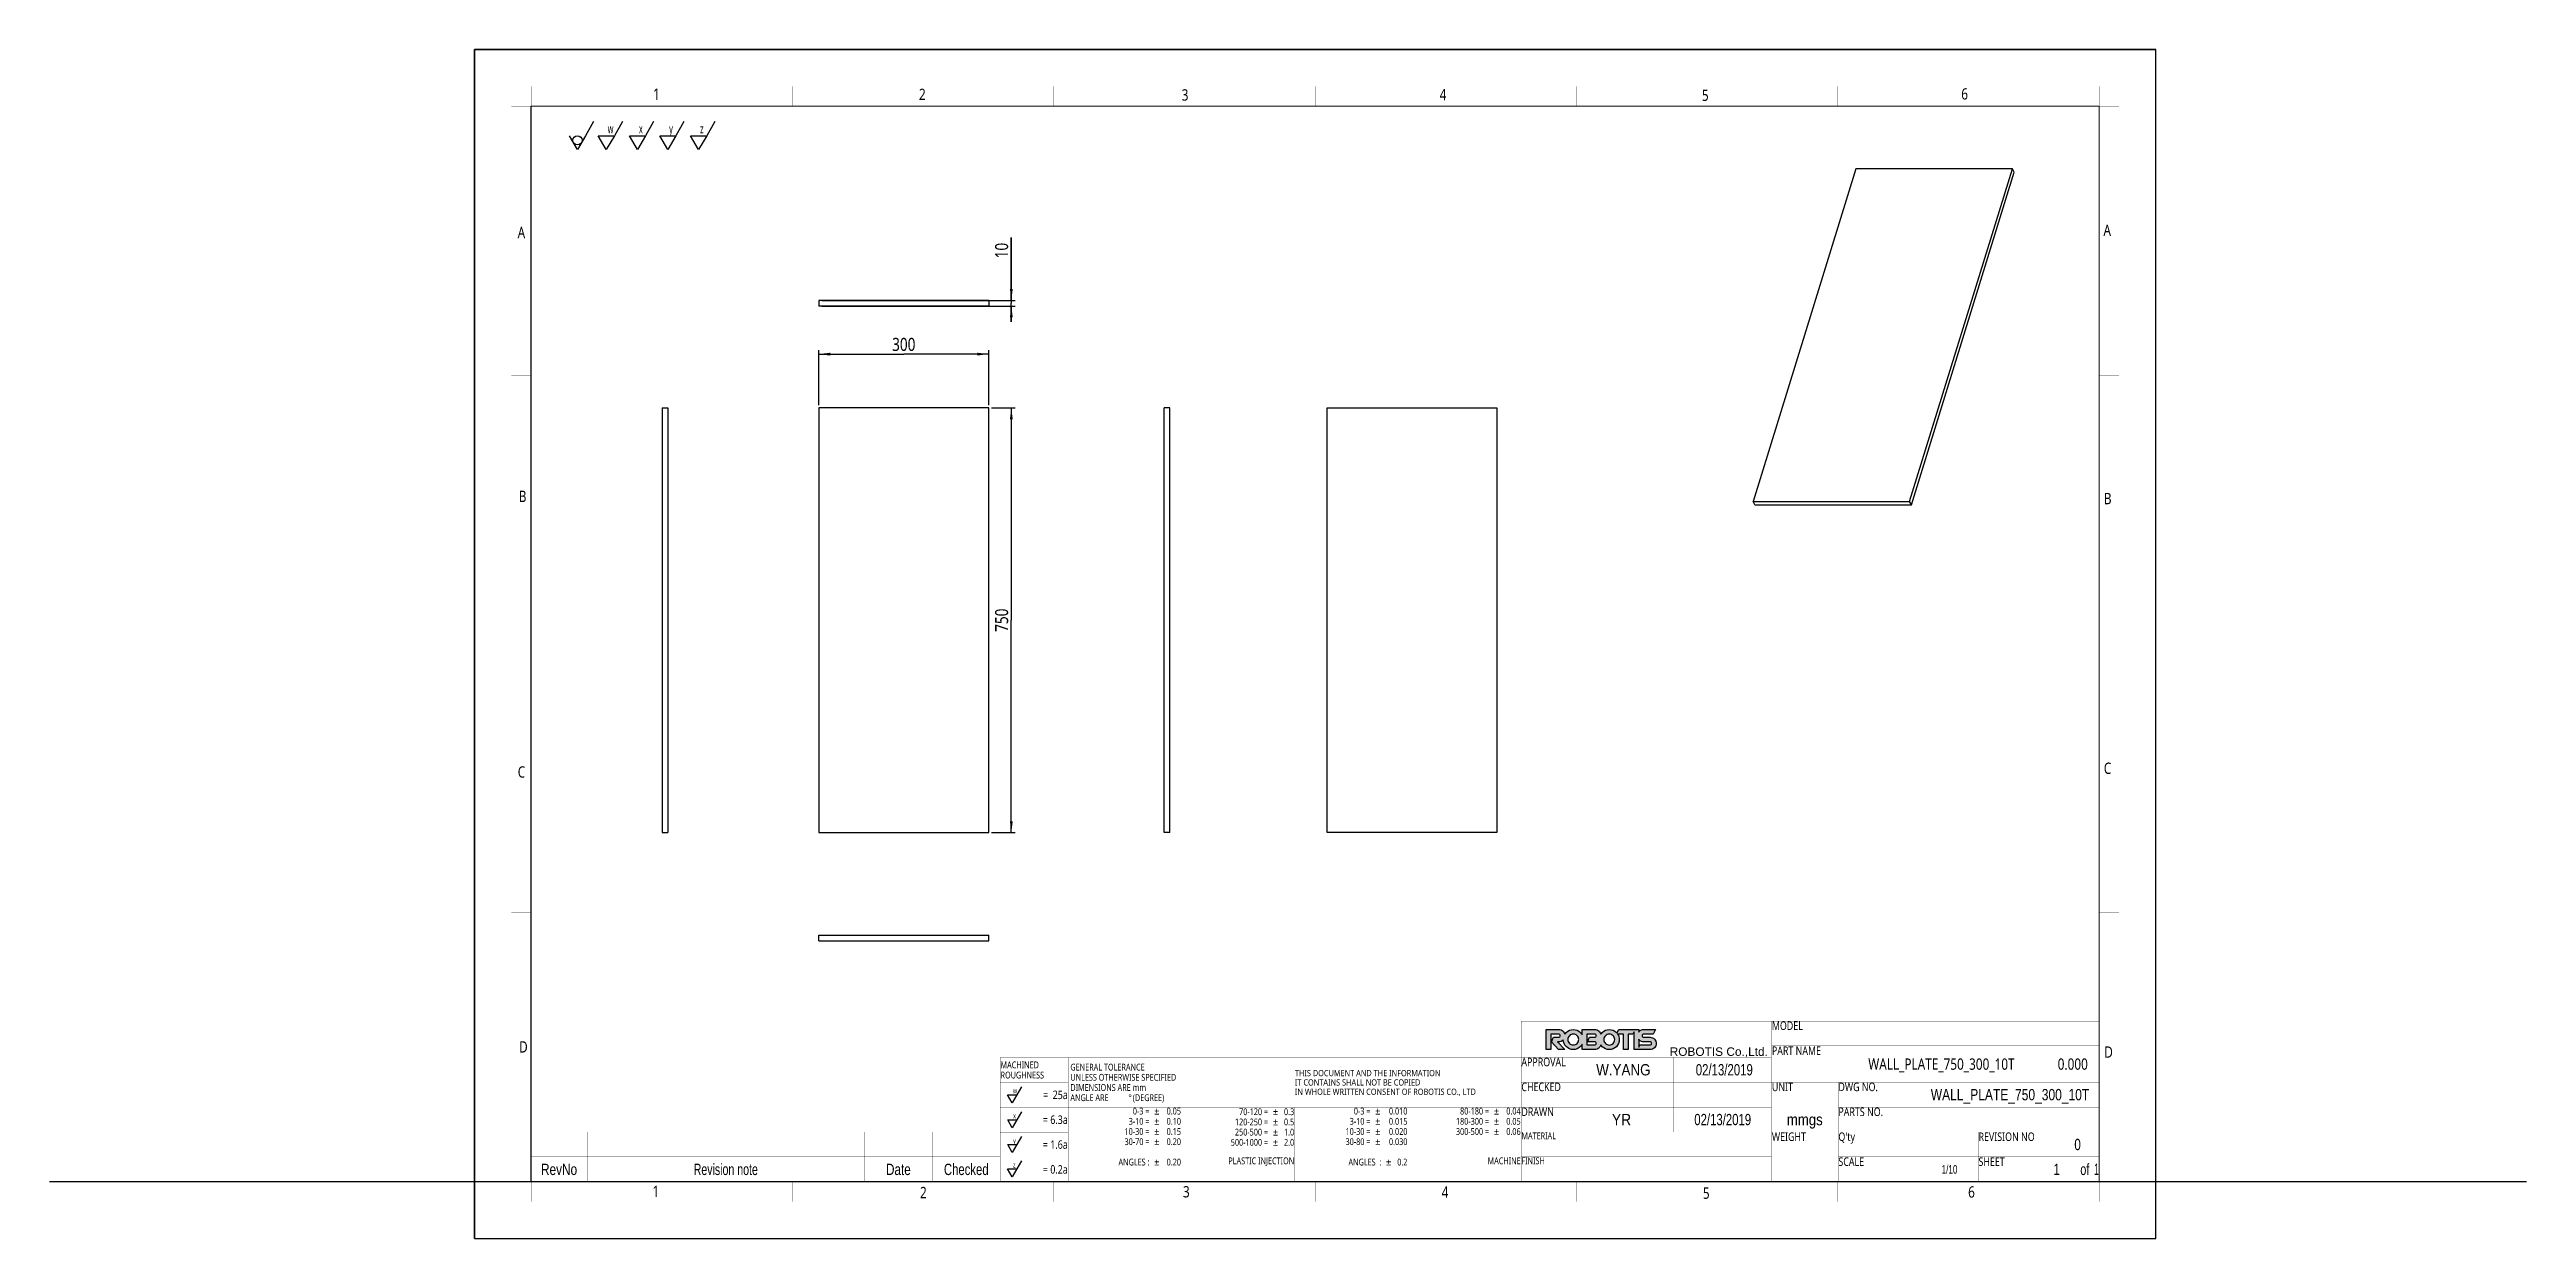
# Model space of a CAD drawing. Header units: millimetres. Extents: x -751 to 3625, y 0 to 2100.
import ezdxf
from ezdxf.enums import TextEntityAlignment as Align

# ---------------------------------------------------------------- set-up
doc = ezdxf.new("R2010")
doc.units = ezdxf.units.MM
doc.header["$LTSCALE"] = 163.35
doc.layers.get('0').update_dxf_attribs({"linetype": 'CONTINUOUS'})
for name, color, linetype in [('WALL_PLATE_750_300_10T2', 7, 'CONTINUOUS'), ('WALL_PLATE_750_300_10T4', 7, 'CONTINUOUS'), ('WALL_PLATE_750_300_10T9', 7, 'CONTINUOUS')]:
    doc.layers.add(name, color=color, linetype=linetype)
doc.styles.get("Standard").update_dxf_attribs({"font": 'MALGUN', "width": 0.8})
doc.styles.add('TEXTSTYLE_1', font='gdt', dxfattribs={"width": 0.8})
doc.styles.add('TEXTSTYLE_2', font='MALGUN', dxfattribs={"width": 0.6})
doc.styles.add('TEXTSTYLE_3', font='txt', dxfattribs={"width": 0.8})
doc.styles.add('TEXTSTYLE_4', font='arial.ttf')
doc.dimstyles.new('DIMSTYLE_1', dxfattribs={"dimtxt": 23, "dimasz": 20, "dimexe": 0.7, "dimexo": 0.5, "dimgap": 0.575, "dimtad": 1, "dimdec": 3, "dimdsep": 46, "dimtxsty": 'Standard', "dimblk": '_FILLED', "dimblk1": '_FILLED', "dimblk2": '_FILLED', "dimcen": 0.09, "dimadec": 3, "dimazin": 2, "dimtp": 0.001, "dimtm": 0.001, "dimtfac": 1, "dimtdec": 3, "dimtofl": 0, "dimtmove": 0, "dimatfit": 3, "dimldrblk": '_FILLED', "dimfxl": 0, "dimtolj": 1, "dimarcsym": 0})

# ---------------------------------------------------------------- blocks, each defined once
blk = doc.blocks.new('ISOSURFTEXT_BL0', base_point=(295.1, 1947.9))
at = {"layer": 'WALL_PLATE_750_300_10T9', "color": 7}
for p, q in [((316.5, 1972.6), (302.2, 1947.8)), ((288, 1923.2), (273.8, 1947.8)), ((273.8, 1947.8), (302.2, 1947.8)), ((302.2, 1947.8), (288, 1923.2))]:
    blk.add_line(p, q, dxfattribs=at)
at = {"layer": 'WALL_PLATE_750_300_10T9', "color": 7, "style": 'TEXTSTYLE_2', "width": 0.6}
blk.add_text('x', height=16.5, dxfattribs=at).set_placement((290.5, 1952))
blk = doc.blocks.new('ISOSURFTEXT_BL1', base_point=(348.7, 1947.9))
at = {"layer": 'WALL_PLATE_750_300_10T9', "color": 7}
for p, q in [((370, 1972.6), (355.7, 1947.8)), ((341.5, 1923.2), (327.3, 1947.8)), ((327.3, 1947.8), (355.7, 1947.8)), ((355.7, 1947.8), (341.5, 1923.2))]:
    blk.add_line(p, q, dxfattribs=at)
at = {"layer": 'WALL_PLATE_750_300_10T9', "color": 7, "style": 'TEXTSTYLE_2', "width": 0.6}
blk.add_text('y', height=16.5, dxfattribs=at).set_placement((344, 1952))
blk = doc.blocks.new('ISOSURFTEXT_BL2', base_point=(403.3, 1947.9))
at = {"layer": 'WALL_PLATE_750_300_10T9', "color": 7}
for p, q in [((424.6, 1972.6), (410.3, 1947.8)), ((396.1, 1923.2), (381.9, 1947.8)), ((381.9, 1947.8), (410.3, 1947.8)), ((410.3, 1947.8), (396.1, 1923.2))]:
    blk.add_line(p, q, dxfattribs=at)
at = {"layer": 'WALL_PLATE_750_300_10T9', "color": 7, "style": 'TEXTSTYLE_2', "width": 0.6}
blk.add_text('z', height=16.5, dxfattribs=at).set_placement((398.6, 1952))
blk = doc.blocks.new('ISOSURFTEXT_BL3', base_point=(240, 1947.9))
at = {"layer": 'WALL_PLATE_750_300_10T9', "color": 7}
for p, q in [((261.4, 1972.6), (247.1, 1947.8)), ((232.9, 1923.2), (218.7, 1947.8)), ((218.7, 1947.8), (247.1, 1947.8)), ((247.1, 1947.8), (232.9, 1923.2))]:
    blk.add_line(p, q, dxfattribs=at)
at = {"layer": 'WALL_PLATE_750_300_10T9', "color": 7, "style": 'TEXTSTYLE_2', "width": 0.6}
blk.add_text('w', height=16.5, dxfattribs=at).set_placement((235.4, 1952))
blk = doc.blocks.new('ISOSURFTEXT_BL4', base_point=(189, 1947.9))
at = {"layer": 'WALL_PLATE_750_300_10T9', "color": 7}
for p, q in [((210.4, 1972.6), (196.1, 1947.8)), ((181.9, 1923.2), (167.7, 1947.8)), ((196.1, 1947.8), (181.9, 1923.2))]:
    blk.add_line(p, q, dxfattribs=at)
blk.add_circle((181.9, 1939.6), 8.19, dxfattribs=at)
blk = doc.blocks.new('ISOSURFTEXT_BL5', base_point=(954.2, 209.6))
at = {"layer": 'WALL_PLATE_750_300_10T9', "color": 7}
for p, q in [((966.4, 223.8), (958.2, 209.6)), ((950.1, 195.5), (942, 209.6)), ((942, 209.6), (958.2, 209.6)), ((958.2, 209.6), (950.1, 195.5))]:
    blk.add_line(p, q, dxfattribs=at)
at = {"layer": 'WALL_PLATE_750_300_10T9', "color": 7, "style": 'TEXTSTYLE_2', "width": 0.6}
blk.add_text('x', height=9.4, dxfattribs=at).set_placement((951.6, 212))
blk = doc.blocks.new('ISOSURFTEXT_BL6', base_point=(954.2, 165.8))
at = {"layer": 'WALL_PLATE_750_300_10T9', "color": 7}
for p, q in [((966.4, 179.9), (958.2, 165.8)), ((950.1, 151.7), (942, 165.8)), ((942, 165.8), (958.2, 165.8)), ((958.2, 165.8), (950.1, 151.7))]:
    blk.add_line(p, q, dxfattribs=at)
at = {"layer": 'WALL_PLATE_750_300_10T9', "color": 7, "style": 'TEXTSTYLE_2', "width": 0.6}
blk.add_text('y', height=9.4, dxfattribs=at).set_placement((951.6, 168.2))
blk = doc.blocks.new('ISOSURFTEXT_BL7', base_point=(953.9, 122.7))
at = {"layer": 'WALL_PLATE_750_300_10T9', "color": 7}
for p, q in [((966.1, 136.8), (958, 122.7)), ((949.8, 108.6), (941.7, 122.7)), ((941.7, 122.7), (958, 122.7)), ((958, 122.7), (949.8, 108.6))]:
    blk.add_line(p, q, dxfattribs=at)
at = {"layer": 'WALL_PLATE_750_300_10T9', "color": 7, "style": 'TEXTSTYLE_2', "width": 0.6}
blk.add_text('z', height=9.4, dxfattribs=at).set_placement((951.3, 125.1))
blk = doc.blocks.new('ISOSURFTEXT_BL8', base_point=(954.1, 253.9))
at = {"layer": 'WALL_PLATE_750_300_10T9', "color": 7}
for p, q in [((966.3, 268), (958.1, 253.8)), ((950, 239.8), (941.9, 253.8)), ((941.9, 253.8), (958.1, 253.8)), ((958.1, 253.8), (950, 239.8))]:
    blk.add_line(p, q, dxfattribs=at)
at = {"layer": 'WALL_PLATE_750_300_10T9', "color": 7, "style": 'TEXTSTYLE_2', "width": 0.6}
blk.add_text('w', height=9.4, dxfattribs=at).set_placement((951.4, 256.3))
blk = doc.blocks.new('_FILLED')
at = {"color": 0, "linetype": 'ByBlock'}
blk.add_solid([(0, 0), (-1, 0.125), (-1, -0.125)], dxfattribs=at)
blk = doc.blocks.new('*D1')
at = {"layer": 'WALL_PLATE_750_300_10T4', "color": 2}
for p, q in [((948.4, 1656.9), (948.4, 1768)), ((948.4, 1768), (948.4, 1651.9)), ((613.4, 1656.9), (955.4, 1656.9)), ((613.4, 1646.9), (955.4, 1646.9)), ((948.4, 1618.9), (948.4, 1651.9)), ((948.4, 1646.9), (948.4, 1618.9))]:
    blk.add_line(p, q, dxfattribs=at)
at = {"layer": 'WALL_PLATE_750_300_10T4', "color": 2, "xscale": 20, "yscale": 20, "zscale": 20}
for p, rotation in [((948.4, 1656.9), 270), ((948.4, 1646.9), 90)]:
    blk.add_blockref('_FILLED', p, dxfattribs=dict(at, rotation=rotation))
at = {"layer": 'WALL_PLATE_750_300_10T4', "color": 2, "width": 0.8}
blk.add_text('10', height=23, rotation=90, dxfattribs=at).set_placement((942.7, 1731.2))
blk = doc.blocks.new('*D2')
at = {"layer": 'WALL_PLATE_750_300_10T4', "color": 2}
for p, q in [((608.4, 1472), (608.4, 1569)), ((608.4, 1562), (758.4, 1562)), ((908.4, 1562), (758.4, 1562)), ((908.4, 1472), (908.4, 1569))]:
    blk.add_line(p, q, dxfattribs=at)
at = {"layer": 'WALL_PLATE_750_300_10T4', "color": 2, "xscale": 20, "yscale": 20, "zscale": 20, "rotation": 180}
blk.add_blockref('_FILLED', (608.4, 1562), dxfattribs=at)
at = {"layer": 'WALL_PLATE_750_300_10T4', "color": 2, "xscale": 20, "yscale": 20, "zscale": 20}
blk.add_blockref('_FILLED', (908.4, 1562), dxfattribs=at)
at = {"layer": 'WALL_PLATE_750_300_10T4', "color": 2, "width": 0.8}
blk.add_text('300', height=23, dxfattribs=at).set_placement((758.4, 1567.7), align=Align.CENTER)
blk = doc.blocks.new('*D3')
at = {"layer": 'WALL_PLATE_750_300_10T4', "color": 2}
for p, q in [((913.4, 1467), (955.4, 1467)), ((948.4, 1467), (948.4, 1092)), ((948.4, 717), (948.4, 1092)), ((913.4, 717), (955.4, 717))]:
    blk.add_line(p, q, dxfattribs=at)
at = {"layer": 'WALL_PLATE_750_300_10T4', "color": 2, "xscale": 20, "yscale": 20, "zscale": 20}
for p, rotation in [((948.4, 1467), 90), ((948.4, 717), 270)]:
    blk.add_blockref('_FILLED', p, dxfattribs=dict(at, rotation=rotation))
at = {"layer": 'WALL_PLATE_750_300_10T4', "color": 2, "width": 0.8}
blk.add_text('750', height=23, rotation=90, dxfattribs=at).set_placement((942.7, 1092), align=Align.CENTER)

msp = doc.modelspace()

# ---------------------------------------------------------------- hatches: boundary and pattern name
at = {"layer": 'WALL_PLATE_750_300_10T9'}
h = msp.add_hatch(color=7, dxfattribs=at)
edge = h.paths.add_edge_path()
edge.add_spline(control_points=[(2078.5895, 342.5346), (2078.0465, 341.9932), (2077.3875, 341.7247), (2076.6138, 341.7247), (2076.6138, 341.7247), (2058.5993, 341.7247), (2058.5993, 341.7247), (2058.5993, 341.7247), (2058.5993, 341.7217), (2058.5993, 341.7217), (2058.5993, 341.7217), (2056.5588, 337.6196), (2056.5588, 337.6196), (2056.5588, 337.6196), (2056.5588, 351.9046), (2056.5588, 351.9046), (2056.9147, 351.4159), (2057.3053, 350.9409), (2057.7547, 350.4922), (2059.8827, 348.3635), (2062.4525, 347.2995), (2065.4612, 347.2995), (2065.4612, 347.2995), (2076.6138, 347.2995), (2076.6138, 347.2995), (2077.3875, 347.2995), (2078.0465, 347.0295), (2078.5895, 346.4881), (2079.1294, 345.9467), (2079.3978, 345.2884), (2079.3978, 344.511), (2079.3978, 343.7328), (2079.1294, 343.073), (2078.5895, 342.5346)], knot_values=[0, 0, 0, 0, 1, 1, 1, 2, 2, 2, 3, 3, 3, 4, 4, 4, 5, 5, 5, 6, 6, 6, 7, 7, 7, 8, 8, 8, 9, 9, 9, 10, 10, 10, 11, 11, 11, 11], degree=3, periodic=0)
edge.add_spline(control_points=[(2084.3188, 352.216), (2082.1879, 354.3447), (2079.618, 355.4087), (2076.6138, 355.4087), (2076.6138, 355.4087), (2065.4612, 355.4087), (2065.4612, 355.4087), (2064.6815, 355.4087), (2064.0225, 355.6802), (2063.4826, 356.2201), (2062.9427, 356.76), (2062.6712, 357.419), (2062.6712, 358.1987), (2062.6712, 358.9739), (2062.9427, 359.6337), (2063.4826, 360.1751), (2064.0225, 360.7135), (2064.6815, 360.985), (2065.4612, 360.985), (2065.4612, 360.985), (2082.1909, 360.985), (2082.1909, 360.985), (2082.1909, 360.985), (2086.2477, 369.0957), (2086.2477, 369.0957), (2086.2477, 369.0957), (2065.4612, 369.0957), (2065.4612, 369.0957), (2062.4525, 369.0957), (2059.8827, 368.0317), (2057.7547, 365.9022), (2057.3053, 365.4528), (2056.9147, 364.9793), (2056.5588, 364.4899), (2056.5588, 364.4899), (2056.5588, 369.1145), (2056.5588, 369.1145), (2056.5588, 369.1145), (2048.4526, 369.1145), (2048.4526, 369.1145), (2048.4526, 369.1145), (2048.4526, 369.107), (2048.4526, 369.107), (2048.4526, 369.107), (2021.4873, 369.107), (2021.4873, 369.107), (2021.4873, 369.107), (2018.2252, 362.5806), (2018.2252, 362.5806), (2017.8776, 362.9908), (2017.5104, 363.3935), (2017.1175, 363.7863), (2013.6541, 367.2505), (2009.4721, 368.9833), (2004.5729, 368.9833), (1999.6722, 368.9833), (1995.4887, 367.2505), (1992.0253, 363.7863), (1991.0428, 362.803), (1990.2042, 361.7609), (1989.5007, 360.6615), (1989.0648, 362.6281), (1988.0974, 364.3753), (1986.5787, 365.8947), (1984.45, 368.0242), (1981.8816, 369.0889), (1978.8737, 369.0889), (1978.8737, 369.0889), (1956.8234, 369.0889), (1956.8234, 369.0889), (1956.8234, 369.0889), (1956.8234, 359.6179), (1956.8234, 359.6179), (1956.006, 361.1471), (1954.9405, 362.5723), (1953.6201, 363.8919), (1950.1567, 367.3561), (1945.9732, 369.0889), (1941.074, 369.0889), (1936.1734, 369.0889), (1931.9913, 367.3561), (1928.5279, 363.8919), (1927.482, 362.8468), (1926.5968, 361.7345), (1925.8676, 360.5574), (1925.443, 362.5678), (1924.4673, 364.3481), (1922.9222, 365.8932), (1920.7935, 368.0227), (1918.2252, 369.0889), (1915.2172, 369.0889), (1915.2172, 369.0889), (1893.1669, 369.0889), (1893.1669, 369.0889), (1893.1669, 369.0889), (1893.1669, 333.605), (1893.1669, 333.605), (1893.1669, 333.605), (1901.2716, 333.605), (1901.2716, 333.605), (1901.2716, 333.605), (1901.2716, 360.9827), (1901.2716, 360.9827), (1901.2716, 360.9827), (1915.2217, 360.9827), (1915.2217, 360.9827), (1915.9984, 360.9827), (1916.6567, 360.712), (1917.1981, 360.1691), (1917.7403, 359.6262), (1918.0118, 358.9633), (1918.0118, 358.1836), (1918.0118, 357.4039), (1917.7403, 356.7426), (1917.1981, 356.1997), (1916.6582, 355.6568), (1915.9984, 355.3853), (1915.2217, 355.3853), (1915.2217, 355.3853), (1905.8404, 355.3853), (1905.8404, 355.3853), (1905.8404, 355.3853), (1902.291, 347.292), (1902.291, 347.292), (1902.291, 347.292), (1914.862, 333.605), (1914.862, 333.605), (1914.862, 333.605), (1926.1194, 333.605), (1926.1194, 333.605), (1926.1194, 333.605), (1913.4037, 347.292), (1913.4037, 347.292), (1913.4037, 347.292), (1915.2278, 347.2806), (1915.2278, 347.2806), (1918.2319, 347.2806), (1920.798, 348.3461), (1922.9252, 350.4764), (1923.0723, 350.6249), (1923.2035, 350.7795), (1923.3407, 350.9326), (1923.438, 346.2106), (1925.1618, 342.1666), (1928.5279, 338.8005), (1931.9913, 335.3363), (1936.1734, 333.605), (1941.074, 333.605), (1945.9732, 333.605), (1950.1567, 335.3363), (1953.6201, 338.8005), (1954.9405, 340.1216), (1956.006, 341.5468), (1956.8234, 343.076), (1956.8234, 343.076), (1956.8234, 333.605), (1956.8234, 333.605), (1956.8234, 333.605), (1978.8737, 333.605), (1978.8737, 333.605), (1981.8816, 333.605), (1984.45, 334.6689), (1986.5787, 336.7977), (1988.0582, 338.2779), (1989.0113, 339.9745), (1989.4637, 341.8793), (1990.1741, 340.7588), (1991.0262, 339.6955), (1992.0253, 338.6949), (1995.4887, 335.2307), (1999.6722, 333.5001), (2004.5729, 333.5001), (2009.4721, 333.5001), (2013.6541, 335.2307), (2017.1175, 338.6949), (2020.5802, 342.1591), (2022.3122, 346.3403), (2022.3122, 351.2417), (2022.3122, 354.8944), (2021.3485, 358.1475), (2019.4242, 361.0023), (2019.4242, 361.0023), (2029.8876, 361.0023), (2029.8876, 361.0023), (2029.8876, 361.0023), (2029.8876, 333.6253), (2029.8876, 333.6253), (2029.8876, 333.6253), (2038.0073, 333.6253), (2038.0073, 333.6253), (2038.0073, 333.6253), (2038.0073, 361.0023), (2038.0073, 361.0023), (2038.0073, 361.0023), (2046.3548, 361.0023), (2046.3548, 361.0023), (2046.3548, 361.0023), (2048.4526, 365.2032), (2048.4526, 365.2032), (2048.4526, 365.2032), (2048.4526, 333.6314), (2048.4526, 333.6314), (2048.4526, 333.6314), (2054.5741, 333.6314), (2054.5741, 333.6314), (2054.5741, 333.6314), (2054.5695, 333.6208), (2054.5695, 333.6208), (2054.5695, 333.6208), (2056.7397, 333.6208), (2056.7397, 333.6208), (2056.7548, 333.6208), (2056.7639, 333.617), (2056.7789, 333.617), (2056.7789, 333.617), (2056.7473, 333.6125), (2056.7473, 333.6125), (2056.7473, 333.6125), (2076.6138, 333.6125), (2076.6138, 333.6125), (2079.618, 333.6125), (2082.1879, 334.6765), (2084.3188, 336.806), (2086.4438, 338.9347), (2087.51, 341.5038), (2087.51, 344.511), (2087.51, 347.5189), (2086.4438, 350.0865), (2084.3188, 352.216)], knot_values=[0, 0, 0, 0, 1, 1, 1, 2, 2, 2, 3, 3, 3, 4, 4, 4, 5, 5, 5, 6, 6, 6, 7, 7, 7, 8, 8, 8, 9, 9, 9, 10, 10, 10, 11, 11, 11, 12, 12, 12, 13, 13, 13, 14, 14, 14, 15, 15, 15, 16, 16, 16, 17, 17, 17, 18, 18, 18, 19, 19, 19, 20, 20, 20, 21, 21, 21, 22, 22, 22, 23, 23, 23, 24, 24, 24, 25, 25, 25, 26, 26, 26, 27, 27, 27, 28, 28, 28, 29, 29, 29, 30, 30, 30, 31, 31, 31, 32, 32, 32, 33, 33, 33, 34, 34, 34, 35, 35, 35, 36, 36, 36, 37, 37, 37, 38, 38, 38, 39, 39, 39, 40, 40, 40, 41, 41, 41, 42, 42, 42, 43, 43, 43, 44, 44, 44, 45, 45, 45, 46, 46, 46, 47, 47, 47, 48, 48, 48, 49, 49, 49, 50, 50, 50, 51, 51, 51, 52, 52, 52, 53, 53, 53, 54, 54, 54, 55, 55, 55, 56, 56, 56, 57, 57, 57, 58, 58, 58, 59, 59, 59, 60, 60, 60, 61, 61, 61, 62, 62, 62, 63, 63, 63, 64, 64, 64, 65, 65, 65, 66, 66, 66, 67, 67, 67, 68, 68, 68, 69, 69, 69, 70, 70, 70, 71, 71, 71, 72, 72, 72, 73, 73, 73, 74, 74, 74, 75, 75, 75, 76, 76, 76, 76], degree=3, periodic=0)
edge = h.paths.add_edge_path()
edge.add_spline(control_points=[(1947.8953, 344.5261), (1946.0184, 342.6484), (1943.7442, 341.7104), (1941.074, 341.7104), (1938.4363, 341.7104), (1936.1703, 342.6484), (1934.2776, 344.5261), (1932.3842, 346.4014), (1931.4371, 348.6742), (1931.4371, 351.3466), (1931.4371, 354.0182), (1932.3842, 356.2909), (1934.2776, 358.1678), (1936.1703, 360.0454), (1938.4363, 360.9827), (1941.074, 360.9827), (1943.7442, 360.9827), (1946.0184, 360.0454), (1947.8953, 358.1678), (1949.7721, 356.2909), (1950.7094, 354.0182), (1950.7094, 351.3466), (1950.7094, 348.6742), (1949.7721, 346.4014), (1947.8953, 344.5261)], knot_values=[0, 0, 0, 0, 1, 1, 1, 2, 2, 2, 3, 3, 3, 4, 4, 4, 5, 5, 5, 6, 6, 6, 7, 7, 7, 8, 8, 8, 8], degree=3, periodic=0)
edge = h.paths.add_edge_path()
edge.add_spline(control_points=[(1978.8782, 347.2806), (1979.6564, 347.2806), (1980.3147, 347.0107), (1980.8561, 346.4708), (1981.396, 345.9309), (1981.6675, 345.2711), (1981.6675, 344.4951), (1981.6675, 343.7185), (1981.396, 343.0602), (1980.8561, 342.5203), (1980.3147, 341.9803), (1979.6564, 341.7104), (1978.8782, 341.7104), (1978.8782, 341.7104), (1964.9296, 341.7104), (1964.9296, 341.7104), (1964.9296, 341.7104), (1964.9296, 360.9827), (1964.9296, 360.9827), (1964.9296, 360.9827), (1978.8782, 360.9827), (1978.8782, 360.9827), (1979.6564, 360.9827), (1980.3147, 360.712), (1980.8561, 360.1691), (1981.396, 359.6262), (1981.6675, 358.9633), (1981.6675, 358.1836), (1981.6675, 357.4039), (1981.396, 356.7426), (1980.8561, 356.1997), (1980.3147, 355.6568), (1979.6564, 355.3853), (1978.8782, 355.3853), (1978.8782, 355.3853), (1969.4977, 355.3853), (1969.4977, 355.3853), (1969.4977, 355.3853), (1965.9475, 347.2806), (1965.9475, 347.2806), (1965.9475, 347.2806), (1978.8782, 347.2806), (1978.8782, 347.2806)], knot_values=[0, 0, 0, 0, 1, 1, 1, 2, 2, 2, 3, 3, 3, 4, 4, 4, 5, 5, 5, 6, 6, 6, 7, 7, 7, 8, 8, 8, 9, 9, 9, 10, 10, 10, 11, 11, 11, 12, 12, 12, 13, 13, 13, 14, 14, 14, 14], degree=3, periodic=0)
edge = h.paths.add_edge_path()
edge.add_spline(control_points=[(2011.3942, 344.4205), (2009.5173, 342.5429), (2007.243, 341.6048), (2004.5729, 341.6048), (2001.9344, 341.6048), (1999.6677, 342.5429), (1997.775, 344.4205), (1995.8816, 346.2958), (1994.936, 348.5701), (1994.936, 351.2417), (1994.936, 353.9111), (1995.8816, 356.1854), (1997.775, 358.063), (1999.6677, 359.9399), (2001.9344, 360.8772), (2004.5729, 360.8772), (2007.243, 360.8772), (2009.5173, 359.9399), (2011.3942, 358.063), (2013.2695, 356.1854), (2014.2083, 353.9111), (2014.2083, 351.2417), (2014.2083, 348.5701), (2013.2695, 346.2958), (2011.3942, 344.4205)], knot_values=[0, 0, 0, 0, 1, 1, 1, 2, 2, 2, 3, 3, 3, 4, 4, 4, 5, 5, 5, 6, 6, 6, 7, 7, 7, 8, 8, 8, 8], degree=3, periodic=0)

# ---------------------------------------------------------------- linework, layer by layer
at = {"color": 7}
for points, knots in [([(2084.3188, 352.216), (2082.1879, 354.3447), (2079.618, 355.4087), (2076.6138, 355.4087), (2076.6138, 355.4087), (2065.4612, 355.4087), (2065.4612, 355.4087), (2064.6815, 355.4087), (2064.0225, 355.6802), (2063.4826, 356.2201), (2062.9427, 356.76), (2062.6712, 357.419), (2062.6712, 358.1987), (2062.6712, 358.9739), (2062.9427, 359.6337), (2063.4826, 360.1751), (2064.0225, 360.7135), (2064.6815, 360.985), (2065.4612, 360.985), (2065.4612, 360.985), (2082.1909, 360.985), (2082.1909, 360.985), (2082.1909, 360.985), (2086.2477, 369.0957), (2086.2477, 369.0957), (2086.2477, 369.0957), (2065.4612, 369.0957), (2065.4612, 369.0957), (2062.4525, 369.0957), (2059.8827, 368.0317), (2057.7547, 365.9022), (2057.3053, 365.4528), (2056.9147, 364.9793), (2056.5588, 364.4899), (2056.5588, 364.4899), (2056.5588, 369.1145), (2056.5588, 369.1145), (2056.5588, 369.1145), (2048.4526, 369.1145), (2048.4526, 369.1145), (2048.4526, 369.1145), (2048.4526, 369.107), (2048.4526, 369.107), (2048.4526, 369.107), (2021.4873, 369.107), (2021.4873, 369.107), (2021.4873, 369.107), (2018.2252, 362.5806), (2018.2252, 362.5806), (2017.8776, 362.9908), (2017.5104, 363.3935), (2017.1175, 363.7863), (2013.6541, 367.2505), (2009.4721, 368.9833), (2004.5729, 368.9833), (1999.6722, 368.9833), (1995.4887, 367.2505), (1992.0253, 363.7863), (1991.0428, 362.803), (1990.2042, 361.7609), (1989.5007, 360.6615), (1989.0648, 362.6281), (1988.0974, 364.3753), (1986.5787, 365.8947), (1984.45, 368.0242), (1981.8816, 369.0889), (1978.8737, 369.0889), (1978.8737, 369.0889), (1956.8234, 369.0889), (1956.8234, 369.0889), (1956.8234, 369.0889), (1956.8234, 359.6179), (1956.8234, 359.6179), (1956.006, 361.1471), (1954.9405, 362.5723), (1953.6201, 363.8919), (1950.1567, 367.3561), (1945.9732, 369.0889), (1941.074, 369.0889), (1936.1734, 369.0889), (1931.9913, 367.3561), (1928.5279, 363.8919), (1927.482, 362.8468), (1926.5968, 361.7345), (1925.8676, 360.5574), (1925.443, 362.5678), (1924.4673, 364.3481), (1922.9222, 365.8932), (1920.7935, 368.0227), (1918.2252, 369.0889), (1915.2172, 369.0889), (1915.2172, 369.0889), (1893.1669, 369.0889), (1893.1669, 369.0889), (1893.1669, 369.0889), (1893.1669, 333.605), (1893.1669, 333.605), (1893.1669, 333.605), (1901.2716, 333.605), (1901.2716, 333.605), (1901.2716, 333.605), (1901.2716, 360.9827), (1901.2716, 360.9827), (1901.2716, 360.9827), (1915.2217, 360.9827), (1915.2217, 360.9827), (1915.9984, 360.9827), (1916.6567, 360.712), (1917.1981, 360.1691), (1917.7403, 359.6262), (1918.0118, 358.9633), (1918.0118, 358.1836), (1918.0118, 357.4039), (1917.7403, 356.7426), (1917.1981, 356.1997), (1916.6582, 355.6568), (1915.9984, 355.3853), (1915.2217, 355.3853), (1915.2217, 355.3853), (1905.8404, 355.3853), (1905.8404, 355.3853), (1905.8404, 355.3853), (1902.291, 347.292), (1902.291, 347.292), (1902.291, 347.292), (1914.862, 333.605), (1914.862, 333.605), (1914.862, 333.605), (1926.1194, 333.605), (1926.1194, 333.605), (1926.1194, 333.605), (1913.4037, 347.292), (1913.4037, 347.292), (1913.4037, 347.292), (1915.2278, 347.2806), (1915.2278, 347.2806), (1918.2319, 347.2806), (1920.798, 348.3461), (1922.9252, 350.4764), (1923.0723, 350.6249), (1923.2035, 350.7795), (1923.3407, 350.9326), (1923.438, 346.2106), (1925.1618, 342.1666), (1928.5279, 338.8005), (1931.9913, 335.3363), (1936.1734, 333.605), (1941.074, 333.605), (1945.9732, 333.605), (1950.1567, 335.3363), (1953.6201, 338.8005), (1954.9405, 340.1216), (1956.006, 341.5468), (1956.8234, 343.076), (1956.8234, 343.076), (1956.8234, 333.605), (1956.8234, 333.605), (1956.8234, 333.605), (1978.8737, 333.605), (1978.8737, 333.605), (1981.8816, 333.605), (1984.45, 334.6689), (1986.5787, 336.7977), (1988.0582, 338.2779), (1989.0113, 339.9745), (1989.4637, 341.8793), (1990.1741, 340.7588), (1991.0262, 339.6955), (1992.0253, 338.6949), (1995.4887, 335.2307), (1999.6722, 333.5001), (2004.5729, 333.5001), (2009.4721, 333.5001), (2013.6541, 335.2307), (2017.1175, 338.6949), (2020.5802, 342.1591), (2022.3122, 346.3403), (2022.3122, 351.2417), (2022.3122, 354.8944), (2021.3485, 358.1475), (2019.4242, 361.0023), (2019.4242, 361.0023), (2029.8876, 361.0023), (2029.8876, 361.0023), (2029.8876, 361.0023), (2029.8876, 333.6253), (2029.8876, 333.6253), (2029.8876, 333.6253), (2038.0073, 333.6253), (2038.0073, 333.6253), (2038.0073, 333.6253), (2038.0073, 361.0023), (2038.0073, 361.0023), (2038.0073, 361.0023), (2046.3548, 361.0023), (2046.3548, 361.0023), (2046.3548, 361.0023), (2048.4526, 365.2032), (2048.4526, 365.2032), (2048.4526, 365.2032), (2048.4526, 333.6314), (2048.4526, 333.6314), (2048.4526, 333.6314), (2054.5741, 333.6314), (2054.5741, 333.6314), (2054.5741, 333.6314), (2054.5695, 333.6208), (2054.5695, 333.6208), (2054.5695, 333.6208), (2056.7397, 333.6208), (2056.7397, 333.6208), (2056.7548, 333.6208), (2056.7639, 333.617), (2056.7789, 333.617), (2056.7789, 333.617), (2056.7473, 333.6125), (2056.7473, 333.6125), (2056.7473, 333.6125), (2076.6138, 333.6125), (2076.6138, 333.6125), (2079.618, 333.6125), (2082.1879, 334.6765), (2084.3188, 336.806), (2086.4438, 338.9347), (2087.51, 341.5038), (2087.51, 344.511), (2087.51, 347.5189), (2086.4438, 350.0865), (2084.3188, 352.216)], [0, 0, 0, 0, 1, 1, 1, 2, 2, 2, 3, 3, 3, 4, 4, 4, 5, 5, 5, 6, 6, 6, 7, 7, 7, 8, 8, 8, 9, 9, 9, 10, 10, 10, 11, 11, 11, 12, 12, 12, 13, 13, 13, 14, 14, 14, 15, 15, 15, 16, 16, 16, 17, 17, 17, 18, 18, 18, 19, 19, 19, 20, 20, 20, 21, 21, 21, 22, 22, 22, 23, 23, 23, 24, 24, 24, 25, 25, 25, 26, 26, 26, 27, 27, 27, 28, 28, 28, 29, 29, 29, 30, 30, 30, 31, 31, 31, 32, 32, 32, 33, 33, 33, 34, 34, 34, 35, 35, 35, 36, 36, 36, 37, 37, 37, 38, 38, 38, 39, 39, 39, 40, 40, 40, 41, 41, 41, 42, 42, 42, 43, 43, 43, 44, 44, 44, 45, 45, 45, 46, 46, 46, 47, 47, 47, 48, 48, 48, 49, 49, 49, 50, 50, 50, 51, 51, 51, 52, 52, 52, 53, 53, 53, 54, 54, 54, 55, 55, 55, 56, 56, 56, 57, 57, 57, 58, 58, 58, 59, 59, 59, 60, 60, 60, 61, 61, 61, 62, 62, 62, 63, 63, 63, 64, 64, 64, 65, 65, 65, 66, 66, 66, 67, 67, 67, 68, 68, 68, 69, 69, 69, 70, 70, 70, 71, 71, 71, 72, 72, 72, 73, 73, 73, 74, 74, 74, 75, 75, 75, 76, 76, 76, 76]), ([(1947.8953, 344.5261), (1946.0184, 342.6484), (1943.7442, 341.7104), (1941.074, 341.7104), (1938.4363, 341.7104), (1936.1703, 342.6484), (1934.2776, 344.5261), (1932.3842, 346.4014), (1931.4371, 348.6742), (1931.4371, 351.3466), (1931.4371, 354.0182), (1932.3842, 356.2909), (1934.2776, 358.1678), (1936.1703, 360.0454), (1938.4363, 360.9827), (1941.074, 360.9827), (1943.7442, 360.9827), (1946.0184, 360.0454), (1947.8953, 358.1678), (1949.7721, 356.2909), (1950.7094, 354.0182), (1950.7094, 351.3466), (1950.7094, 348.6742), (1949.7721, 346.4014), (1947.8953, 344.5261)], [0, 0, 0, 0, 1, 1, 1, 2, 2, 2, 3, 3, 3, 4, 4, 4, 5, 5, 5, 6, 6, 6, 7, 7, 7, 8, 8, 8, 8]), ([(1978.8782, 347.2806), (1979.6564, 347.2806), (1980.3147, 347.0107), (1980.8561, 346.4708), (1981.396, 345.9309), (1981.6675, 345.2711), (1981.6675, 344.4951), (1981.6675, 343.7185), (1981.396, 343.0602), (1980.8561, 342.5203), (1980.3147, 341.9803), (1979.6564, 341.7104), (1978.8782, 341.7104), (1978.8782, 341.7104), (1964.9296, 341.7104), (1964.9296, 341.7104), (1964.9296, 341.7104), (1964.9296, 360.9827), (1964.9296, 360.9827), (1964.9296, 360.9827), (1978.8782, 360.9827), (1978.8782, 360.9827), (1979.6564, 360.9827), (1980.3147, 360.712), (1980.8561, 360.1691), (1981.396, 359.6262), (1981.6675, 358.9633), (1981.6675, 358.1836), (1981.6675, 357.4039), (1981.396, 356.7426), (1980.8561, 356.1997), (1980.3147, 355.6568), (1979.6564, 355.3853), (1978.8782, 355.3853), (1978.8782, 355.3853), (1969.4977, 355.3853), (1969.4977, 355.3853), (1969.4977, 355.3853), (1965.9475, 347.2806), (1965.9475, 347.2806), (1965.9475, 347.2806), (1978.8782, 347.2806), (1978.8782, 347.2806)], [0, 0, 0, 0, 1, 1, 1, 2, 2, 2, 3, 3, 3, 4, 4, 4, 5, 5, 5, 6, 6, 6, 7, 7, 7, 8, 8, 8, 9, 9, 9, 10, 10, 10, 11, 11, 11, 12, 12, 12, 13, 13, 13, 14, 14, 14, 14]), ([(2011.3942, 344.4205), (2009.5173, 342.5429), (2007.243, 341.6048), (2004.5729, 341.6048), (2001.9344, 341.6048), (1999.6677, 342.5429), (1997.775, 344.4205), (1995.8816, 346.2958), (1994.936, 348.5701), (1994.936, 351.2417), (1994.936, 353.9111), (1995.8816, 356.1854), (1997.775, 358.063), (1999.6677, 359.9399), (2001.9344, 360.8772), (2004.5729, 360.8772), (2007.243, 360.8772), (2009.5173, 359.9399), (2011.3942, 358.063), (2013.2695, 356.1854), (2014.2083, 353.9111), (2014.2083, 351.2417), (2014.2083, 348.5701), (2013.2695, 346.2958), (2011.3942, 344.4205)], [0, 0, 0, 0, 1, 1, 1, 2, 2, 2, 3, 3, 3, 4, 4, 4, 5, 5, 5, 6, 6, 6, 7, 7, 7, 8, 8, 8, 8]), ([(2078.5895, 342.5346), (2078.0465, 341.9932), (2077.3875, 341.7247), (2076.6138, 341.7247), (2076.6138, 341.7247), (2058.5993, 341.7247), (2058.5993, 341.7247), (2058.5993, 341.7247), (2058.5993, 341.7217), (2058.5993, 341.7217), (2058.5993, 341.7217), (2056.5588, 337.6196), (2056.5588, 337.6196), (2056.5588, 337.6196), (2056.5588, 351.9046), (2056.5588, 351.9046), (2056.9147, 351.4159), (2057.3053, 350.9409), (2057.7547, 350.4922), (2059.8827, 348.3635), (2062.4525, 347.2995), (2065.4612, 347.2995), (2065.4612, 347.2995), (2076.6138, 347.2995), (2076.6138, 347.2995), (2077.3875, 347.2995), (2078.0465, 347.0295), (2078.5895, 346.4881), (2079.1294, 345.9467), (2079.3978, 345.2884), (2079.3978, 344.511), (2079.3978, 343.7328), (2079.1294, 343.073), (2078.5895, 342.5346)], [0, 0, 0, 0, 1, 1, 1, 2, 2, 2, 3, 3, 3, 4, 4, 4, 5, 5, 5, 6, 6, 6, 7, 7, 7, 8, 8, 8, 9, 9, 9, 10, 10, 10, 11, 11, 11, 11])]:
    msp.add_open_spline(points, degree=3, knots=knots, dxfattribs=at)
at = {"layer": 'WALL_PLATE_750_300_10T2', "color": 7}
for p, q in [((2440.4031, 1889.3782), (2258.8534, 1301.883)), ((2716.7214, 1889.3782), (2440.4031, 1889.3782)), ((2535.1716, 1301.883), (2716.7214, 1889.3782)), ((2538.2221, 1295.6669), (2719.7718, 1883.1621)), ((2719.7718, 1883.1621), (2716.7214, 1889.3782)), ((608.4073, 1656.9417), (608.4073, 1646.9417)), ((908.4073, 1656.9417), (608.4073, 1656.9417)), ((908.4073, 1646.9417), (608.4073, 1646.9417)), ((908.4073, 1656.9417), (908.4073, 1646.9417)), ((331.6606, 1466.9809), (331.6606, 716.9809)), ((331.6606, 1466.9809), (341.6606, 1466.9809)), ((341.6606, 1466.9809), (341.6606, 716.9809)), ((908.4073, 1466.9809), (608.4073, 1466.9809)), ((608.4073, 1466.9809), (608.4073, 716.9809)), ((908.4073, 716.9809), (908.4073, 1466.9809)), ((1228.4266, 1466.9809), (1218.4266, 1466.9809)), ((1218.4266, 716.9809), (1218.4266, 1466.9809)), ((1228.4266, 716.9809), (1228.4266, 1466.9809)), ((1506.1529, 716.9809), (1506.1529, 1466.9809)), ((1506.1529, 1466.9809), (1806.1529, 1466.9809)), ((1806.1529, 1466.9809), (1806.1529, 716.9809)), ((2261.9038, 1295.6669), (2258.8534, 1301.883)), ((2258.8534, 1301.883), (2535.1716, 1301.883)), ((2261.9038, 1295.6669), (2538.2221, 1295.6669)), ((2538.2221, 1295.6669), (2535.1716, 1301.883)), ((331.6606, 716.9809), (341.6606, 716.9809)), ((608.4073, 716.9809), (908.4073, 716.9809)), ((1228.4266, 716.9809), (1218.4266, 716.9809)), ((1806.1529, 716.9809), (1506.1529, 716.9809)), ((608.4073, 525.7284), (608.4073, 535.7284)), ((608.4073, 535.7284), (908.4073, 535.7284)), ((608.4073, 525.7284), (908.4073, 525.7284)), ((908.4073, 525.7284), (908.4073, 535.7284))]:
    msp.add_line(p, q, dxfattribs=at)
at = {"layer": 'WALL_PLATE_750_300_10T9', "color": 7}
for p, q in [((0, 2100), (2970, 2100)), ((0, 0), (0, 2100)), ((2970, 2100), (0, 2100)), ((0, 2100), (0, 0)), ((2970, 0), (2970, 2100)), ((2970, 0), (2970, 2100)), ((0, 0), (2970, 0)), ((0, 0), (2970, 0))]:
    msp.add_line(p, q, dxfattribs=at)
at = {"layer": 'WALL_PLATE_750_300_10T9', "color": 252}
msp.add_line((3624.7906, 100), (-750.557, 100), dxfattribs=at)
at = {"layer": 'WALL_PLATE_750_300_10T9', "color": 7}
for points, const_width in [([(100, 2000), (100, 2035)], 0.5), ([(561.6667, 2000), (561.6667, 2035)], 0.5), ([(1023.3333, 2000), (1023.3333, 2035)], 0.5), ([(1485, 2000), (1485, 2035)], 0.5), ([(1946.6667, 2000), (1946.6667, 2035)], 0.5), ([(2408.3333, 2000), (2408.3333, 2035)], 0.5), ([(2870, 2000), (2870, 2035)], 0.5), ([(65, 2000), (100, 2000)], 0.5), ([(100, 2000), (2870, 2000)], 2), ([(100, 2000), (100, 100)], 2), ([(2870, 2000), (2870, 100)], 2), ([(2870, 2000), (2905, 2000)], 0.5), ([(65, 1525), (100, 1525)], 0.5), ([(2870, 1525), (2905, 1525)], 0.5), ([(65, 1050), (100, 1050)], 0.5), ([(2870, 1050), (2905, 1050)], 0.5), ([(65, 575), (100, 575)], 0.5), ([(2870, 575), (2905, 575)], 0.5), ([(2870.25, 384), (1848.5, 384)], 0.5), ([(1848.75, 100), (1848.75, 384)], 0.5), ([(2291.25, 100), (2291.25, 384)], 0.5), ([(2870, 100), (2870, 384)], 0.5), ([(928.4575, 319.5312), (1848.9575, 319.5312)], 0.5), ([(928.7075, 319.5312), (928.7075, 100)], 0.5), ([(1048.7075, 319.5312), (1048.7075, 100)], 0.5), ([(1848.7075, 319.5312), (1848.7075, 100)], 0.5), ([(2291.25, 320), (1848.75, 320)], 0.5), ([(2118.75, 188), (2118.75, 320)], 0.5), ([(2870, 340), (2291.25, 340)], 0.5), ([(928.7075, 275.625), (1048.7075, 275.625)], 0.5), ([(2870, 276), (1848.75, 276)], 0.5), ([(2408.75, 100), (2408.75, 276)], 0.5), ([(928.7075, 231.7188), (1848.7075, 231.7188)], 0.5), ([(1448.7075, 231.7188), (1448.7075, 100)], 0.5), ([(2291.25, 232), (1848.75, 232)], 0.5), ([(2870, 232), (2408.75, 232)], 0.5), ([(99.75, 188), (929.03, 188)], 0.5), ([(100, 100), (100, 188)], 0.5), ([(199, 100), (199, 188)], 0.5), ([(689, 100), (689, 188)], 0.5), ([(808.78, 100), (808.78, 188)], 0.5), ([(928.7075, 187.8125), (1048.7075, 187.8125)], 0.5), ([(928.78, 100), (928.78, 188)], 0.5), ([(2870, 188), (1848.75, 188)], 0.5), ([(2656.25, 100), (2656.25, 188)], 0.5), ([(100, 144), (928.78, 144)], 0.5), ([(928.7075, 143.9062), (1048.7075, 143.9062)], 0.5), ([(2291.25, 144), (1848.75, 144)], 0.5), ([(2870, 144), (2408.75, 144)], 0.5), ([(65, 100), (100, 100)], 0.5), ([(2870, 100), (100, 100)], 2), ([(99.75, 100), (929.03, 100)], 0.5), ([(100, 65), (100, 100)], 0.5), ([(561.6667, 65), (561.6667, 100)], 0.5), ([(928.4575, 100), (1848.9575, 100)], 0.5), ([(1023.3333, 65), (1023.3333, 100)], 0.5), ([(1485, 65), (1485, 100)], 0.5), ([(2870.25, 100), (1848.5, 100)], 0.5), ([(1946.6667, 65), (1946.6667, 100)], 0.5), ([(2408.3333, 65), (2408.3333, 100)], 0.5), ([(2870, 100), (2905, 100)], 0.5), ([(2870, 65), (2870, 100)], 0.5)]:
    msp.add_lwpolyline(points, dxfattribs=dict(at, const_width=const_width))

# ---------------------------------------------------------------- block references
for name, p in [('ISOSURFTEXT_BL4', (189.0474, 1947.924)), ('ISOSURFTEXT_BL3', (240.0317, 1947.924)), ('ISOSURFTEXT_BL0', (295.1444, 1947.924)), ('ISOSURFTEXT_BL1', (348.682, 1947.924)), ('ISOSURFTEXT_BL2', (403.2858, 1947.924)), ('ISOSURFTEXT_BL8', (954.0783, 253.9018)), ('ISOSURFTEXT_BL5', (954.2244, 209.6451)), ('ISOSURFTEXT_BL6', (954.2244, 165.8266)), ('ISOSURFTEXT_BL7', (953.9323, 122.7384))]:
    msp.add_blockref(name, p, dxfattribs=at)

# ---------------------------------------------------------------- texts
at = {"layer": 'WALL_PLATE_750_300_10T9', "color": 2, "width": 0.8}
for s, p in [('1', (315.4427, 2011.0221)), ('2', (785.1445, 2010.8363)), ('3', (1249.3224, 2009.8647)), ('4', (1704.9404, 2010.418)), ('5', (2168.2742, 2009.3028)), ('6', (2626.4429, 2011.6258)), ('A', (76.3055, 1766.7913)), ('A', (2877.5901, 1770.8184)), ('B', (78.2975, 1300.8088)), ('B', (2878.338, 1296.918)), ('C', (76.4595, 813.9643)), ('C', (2878.1618, 820.5271)), ('D', (78.8851, 328.3164)), ('D', (2879.0001, 319.2346)), ('1', (314.3419, 73.3411)), ('2', (787.0155, 71.0044)), ('3', (1251.5329, 72.5109)), ('4', (1708.4663, 71.7701)), ('5', (2169.9649, 70.0333)), ('6', (2638.4892, 72.1112))]:
    msp.add_text(s, height=20, dxfattribs=at).set_placement(p)
at = {"layer": 'WALL_PLATE_750_300_10T9', "color": 7, "width": 0.8}
for s, height, p in [('MODEL', 15, (2291.875, 368.2188)), ('MACHINED', 12, (929.3325, 300.5781)), (' GENERAL TOLERANCE', 12, (1049.3325, 296.625)), ('APPROVAL', 15, (1849.375, 304.2188)), ('PART NAME', 15, (2291.875, 324.2188)), ('ROUGHNESS', 12, (929.3325, 282.5781)), (' UNLESS OTHERWISE SPECIFIED', 12, (1049.3325, 278.625)), (' DIMENSIONS ARE mm ', 12, (1049.3325, 260.625)), ('THIS DOCUMENT AND THE INFORMATION ', 11, (1449.3325, 286.625)), ('IT CONTAINS SHALL NOT BE COPIED', 11, (1449.3325, 270.125)), ('IN WHOLE WRITTEN CONSENT OF ROBOTIS CO., LTD', 11, (1449.3325, 253.625)), ('CHECKED', 15, (1849.375, 260.2188)), ('UNIT', 15, (2291.875, 260.2188)), ('DWG NO.', 15, (2409.375, 260.2188)), (' ANGLE ARE ', 12, (1049.3325, 242.625)), ('(DEGREE)', 12, (1162.9325, 242.625)), ('DRAWN', 15, (1849.375, 216.2188)), ('PARTS NO.', 15, (2409.375, 216.2188)), ('MATERIAL', 12, (1849.375, 175.2188)), ('WEIGHT', 15, (2291.875, 172.2188)), ("Q'ty", 15, (2409.375, 172.2188)), ('REVISION NO', 15, (2656.875, 172.2188)), ('FINISH', 12, (1849.375, 131.2188)), ('SCALE', 15, (2409.375, 128.2188)), ('SHEET', 15, (2656.875, 128.2188))]:
    msp.add_text(s, height=height, dxfattribs=at).set_placement(p)
at = {"layer": 'WALL_PLATE_750_300_10T9', "color": 2, "style": 'TEXTSTYLE_3'}
for s, height, width, p in [(' W.YANG', 20, 0.884354, (2026.25, 288)), (' 02/13/2019', 20, 0.753247, (2205, 288)), ('WALL_PLATE_750_300_10T', 20, 0.794372, (2712.5, 244)), ('YR', 20, 0.916667, (2026.25, 200)), ('02/13/2019', 20, 0.75, (2205, 200)), ('mmgs', 20, 0.869048, (2350, 200)), ('1/10', 15, 0.720238, (2605.625, 114.5))]:
    msp.add_text(s, height=height, dxfattribs=dict(at, width=width)).set_placement(p, align=Align.CENTER)
at = {"layer": 'WALL_PLATE_750_300_10T9', "color": 7}
for s, height, style, p in [('ROBOTIS Co.,Ltd. ', 15, 'TEXTSTYLE_4', (2290.625, 322.5)), ('`', 12, 'TEXTSTYLE_1', (1209.6825, 218.9375)), ('`', 12, 'TEXTSTYLE_1', (1419.2825, 217.8125)), ('`', 12, 'TEXTSTYLE_1', (1600.0825, 218.9375)), ('`', 12, 'TEXTSTYLE_1', (1809.6825, 218.9375)), ('`', 12, 'TEXTSTYLE_1', (1209.6825, 200.9375)), ('`', 12, 'TEXTSTYLE_1', (1209.6825, 182.9375)), ('`', 12, 'TEXTSTYLE_1', (1209.6825, 164.9375)), ('`', 12, 'TEXTSTYLE_1', (1419.2825, 199.8125)), ('`', 12, 'TEXTSTYLE_1', (1419.2825, 181.8125)), ('`', 12, 'TEXTSTYLE_1', (1600.0825, 200.9375)), ('`', 12, 'TEXTSTYLE_1', (1600.0825, 182.9375)), ('`', 12, 'TEXTSTYLE_1', (1600.0825, 164.9375)), ('`', 12, 'TEXTSTYLE_1', (1809.6825, 200.9375)), ('`', 12, 'TEXTSTYLE_1', (1809.6825, 182.9375)), ('`', 12, 'TEXTSTYLE_1', (1209.6825, 128.9375)), ('`', 12, 'TEXTSTYLE_1', (1419.2825, 163.8125)), ('`', 12, 'TEXTSTYLE_1', (1619.2825, 128.9375))]:
    msp.add_text(s, height=height, dxfattribs=dict(at, style=style)).set_placement(p, align=Align.RIGHT)
at = {"layer": 'WALL_PLATE_750_300_10T9', "color": 2, "width": 0.8}
for s, p in [('WALL_PLATE_750_300_10T', (2591.375, 298)), ('0.000', (2823.375, 298)), ('0', (2831.875, 156))]:
    msp.add_text(s, height=20, dxfattribs=at).set_placement(p, align=Align.CENTER)
at = {"layer": 'WALL_PLATE_750_300_10T9', "color": 7, "width": 0.8}
for s, height, p in [('=  25a', 15, (1048.0825, 246.1719)), ('0-3 = ', 12, (1195.6825, 218.9375)), ('0.05', 12, (1248.0825, 218.9375)), ('70-120 = ', 12, (1405.2825, 217.8125)), ('0.3', 12, (1448.0825, 217.8125)), ('0-3 = ', 12, (1586.0825, 218.9375)), ('0.010', 12, (1648.0825, 218.9375)), ('80-180 = ', 12, (1795.6825, 218.9375)), ('0.04', 12, (1848.0825, 218.9375)), ('= 6.3a', 15, (1048.0825, 202.2656)), ('30-70 = ', 12, (1195.6825, 164.9375)), ('10-30 = ', 12, (1195.6825, 182.9375)), ('3-10 = ', 12, (1195.6825, 200.9375)), ('0.10', 12, (1248.0825, 200.9375)), ('0.15', 12, (1248.0825, 182.9375)), ('0.20', 12, (1248.0825, 164.9375)), ('500-1000 = ', 12, (1405.2825, 163.8125)), ('250-500 = ', 12, (1405.2825, 181.8125)), ('120-250 = ', 12, (1405.2825, 199.8125)), ('2.0', 12, (1448.0825, 163.8125)), ('0.5', 12, (1448.0825, 199.8125)), ('1.0', 12, (1448.0825, 181.8125)), ('30-80 = ', 12, (1586.0825, 164.9375)), ('10-30 = ', 12, (1586.0825, 182.9375)), ('3-10 = ', 12, (1586.0825, 200.9375)), ('0.015', 12, (1648.0825, 200.9375)), ('0.020', 12, (1648.0825, 182.9375)), ('0.030', 12, (1648.0825, 164.9375)), ('300-500 = ', 12, (1795.6825, 182.9375)), ('180-300 = ', 12, (1795.6825, 200.9375)), ('0.05', 12, (1848.0825, 200.9375)), ('0.06', 12, (1848.0825, 182.9375)), ('= 1.6a', 15, (1048.0825, 158.3594)), ('ANGLES : ', 12, (1195.6825, 128.9375)), ('0.20', 12, (1248.0825, 128.9375)), ('PLASTIC INJECTION', 12, (1448.0825, 131.125)), ('ANGLES  : ', 12, (1605.2825, 128.9375)), ('0.2', 12, (1648.0825, 128.9375)), ('MACHINE', 12, (1848.0825, 131.125)), ('= 0.2a', 15, (1048.0825, 114.4531))]:
    msp.add_text(s, height=height, dxfattribs=at).set_placement(p, align=Align.RIGHT)
at = {"layer": 'WALL_PLATE_750_300_10T9', "color": 7, "style": 'TEXTSTYLE_1'}
msp.add_text('~', height=12, dxfattribs=at).set_placement((1154.9325, 242.625))
at = {"layer": 'WALL_PLATE_750_300_10T9', "color": 7, "style": 'TEXTSTYLE_3'}
for s, width, p in [('RevNo', 0.780952, (149.5, 112)), ('Revision note', 0.699634, (444, 112)), ('Date', 0.77381, (748.89, 112)), ('Checked', 0.748299, (868.78, 112))]:
    msp.add_text(s, height=20, dxfattribs=dict(at, width=width)).set_placement(p, align=Align.CENTER)
at = {"layer": 'WALL_PLATE_750_300_10T9', "color": 2, "style": 'TEXTSTYLE_3'}
for s, width, p in [('1', 0.761905, (2800.8036, 112)), (' of ', 0.714286, (2857.9464, 112)), ('1', 0.571429, (2869.375, 112))]:
    msp.add_text(s, height=20, dxfattribs=dict(at, width=width)).set_placement(p, align=Align.RIGHT)

# ---------------------------------------------------------------- dimensions: what is measured, and where the dimension line sits
at = {"layer": 'WALL_PLATE_750_300_10T4', "color": 2}
for base, p1, p2, picture, middle in [((948.4073, 1646.9417), (612.9073, 1656.9417), (612.9073, 1646.9417), '*D1', (948.4073, 1751.8917)), ((948.4073, 716.9809), (912.9073, 1466.9809), (912.9073, 716.9809), '*D3', (948.4073, 1091.9809))]:
    dim = msp.add_linear_dim(base=base, p1=p1, p2=p2, angle=270, dimstyle='DIMSTYLE_1', dxfattribs=at)
    dim.commit()
    dim.dimension.update_dxf_attribs({"geometry": picture, "text_midpoint": middle, "dimtype": 160})
dim = msp.add_linear_dim(base=(908.4073, 1561.9809), p1=(608.4073, 1471.4809), p2=(908.4073, 1471.4809), dimstyle='DIMSTYLE_1', dxfattribs=at)
dim.commit()
dim.dimension.update_dxf_attribs({"geometry": '*D2', "text_midpoint": (758.4073, 1561.9809), "dimtype": 160})

doc.saveas('drawing.dxf')
